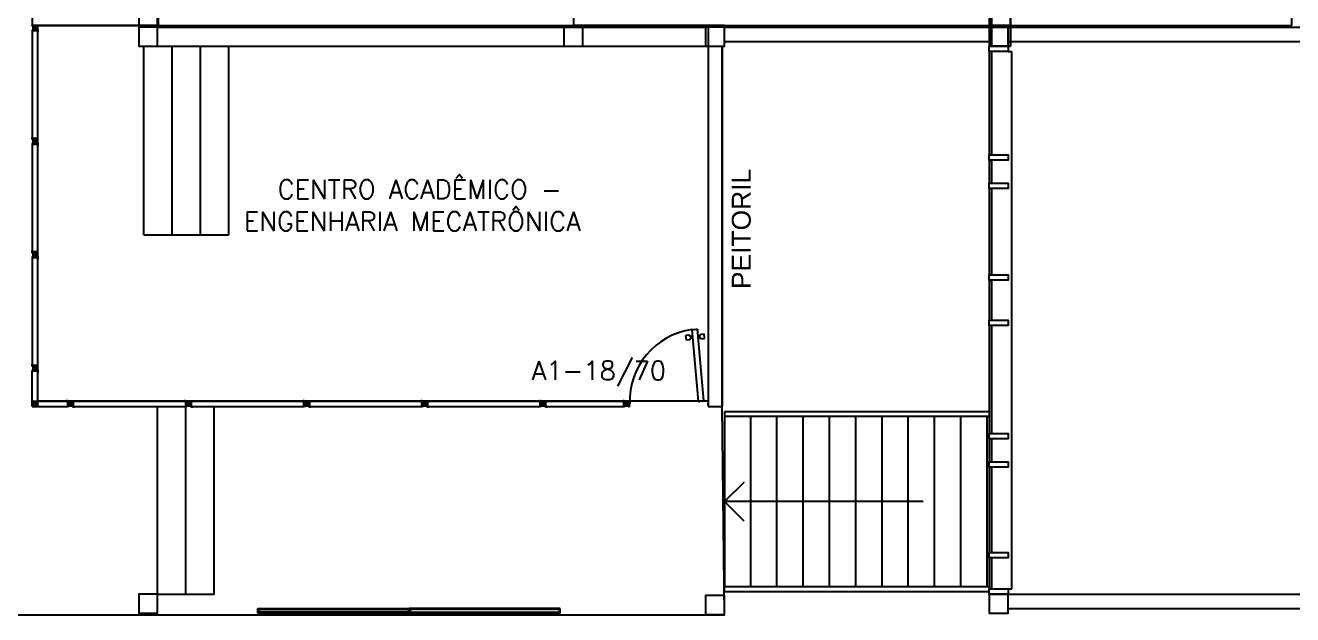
# Model space of a CAD drawing. Header units: millimetres. Extents: x 2280 to 2568, y 1267 to 1403.
# Drawn here: x 2292.83 to 2306.24, y 1333.94 to 1340.18 of the extents above; entities that cross this region are included whole.
import ezdxf

# ---------------------------------------------------------------- set-up
doc = ezdxf.new("R2010")
doc.units = ezdxf.units.MM
for name, color, linetype in [('1', 1, 'Continuous'), ('2', 2, 'Continuous'), ('ALV', 2, 'Continuous'), ('DIV', 2, 'Continuous'), ('ENDEREÇO NOVO', 2, 'Continuous'), ('ESQUADRIAS', 1, 'Continuous'), ('ESTRUT', 2, 'Continuous'), ('PainelFELTRO', 2, 'Continuous'), ('PISO', 1, 'Continuous'), ('PISO1', 1, 'Continuous'), ('PL-Áreas-Depto', 2, 'Continuous'), ('TEXTO', 2, 'Continuous')]:
    doc.layers.add(name, color=color, linetype=linetype)
doc.styles.get("Standard").update_dxf_attribs({"font": 'arial.ttf'})
doc.styles.add('UNB-100', font='simplex.shx', dxfattribs={"height": 0.2})

# ---------------------------------------------------------------- blocks, each defined once
blk = doc.blocks.new('PLXD')
at = {"color": 1}
for p, q in [((-0.194, 0.727), (-0.233, 0.723)), ((-0.229, 0.673), (-0.233, 0.723)), ((-0.189, 0.677), (-0.229, 0.673)), ((-0.192, 0.712), (-0.194, 0.727)), ((-0.164, 0.714), (-0.192, 0.712)), ((-0.162, 0.694), (-0.19, 0.692)), ((-0.189, 0.677), (-0.19, 0.692)), ((-0.107, 0.719), (-0.079, 0.722)), ((-0.106, 0.7), (-0.077, 0.702)), ((-0.08, 0.737), (-0.041, 0.74)), ((-0.079, 0.722), (-0.08, 0.737)), ((-0.076, 0.687), (-0.077, 0.702)), ((-0.076, 0.687), (-0.036, 0.691)), ((-0.036, 0.691), (-0.041, 0.74))]:
    blk.add_line(p, q, dxfattribs=at)
at = {"color": 2}
for p, q in [((-0.172, 0.786), (-0.161, 0.787)), ((-0.172, 0.786), (-0.171, 0.772)), ((-0.169, 0.772), (-0.171, 0.772)), ((-0.17, 0.784), (-0.114, 0.789)), ((-0.17, 0.784), (-0.103, 0.028)), ((-0.159, 0.792), (-0.161, 0.792)), ((-0.161, 0.792), (-0.161, 0.787)), ((-0.159, 0.792), (-0.159, 0.787)), ((-0.159, 0.787), (-0.126, 0.79)), ((-0.124, 0.795), (-0.126, 0.795)), ((-0.124, 0.795), (-0.124, 0.79)), ((-0.124, 0.79), (-0.112, 0.791)), ((-0.114, 0.789), (-0.046, 0.033)), ((-0.112, 0.791), (-0.11, 0.777)), ((-0.105, 0.026), (-0.106, 0.04)), ((-0.104, 0.04), (-0.106, 0.04)), ((-0.105, 0.026), (-0.093, 0.027)), ((-0.103, 0.028), (-0.046, 0.033)), ((-0.092, 0.022), (-0.093, 0.027)), ((-0.09, 0.022), (-0.092, 0.022)), ((-0.091, 0.027), (-0.058, 0.03)), ((-0.09, 0.022), (-0.091, 0.027)), ((-0.057, 0.025), (-0.058, 0.03)), ((-0.055, 0.025), (-0.057, 0.025)), ((-0.056, 0.03), (-0.044, 0.031)), ((-0.055, 0.025), (-0.056, 0.03)), ((-0.045, 0.045), (-0.047, 0.045)), ((-0.044, 0.031), (-0.045, 0.045)), ((-0.008, 0), (0.006, 0)), ((0, 0.007), (0, -0.006))]:
    blk.add_line(p, q, dxfattribs=at)
for p, q in [((-0.126, 0.795), (-0.126, 0.79)), ((-0.11, 0.777), (-0.112, 0.777))]:
    blk.add_line(p, q)
at = {"color": 1}
blk.add_arc((-0.064, 0.029), 0.764, 98.125, 182.1419, dxfattribs=at)
blk = doc.blocks.new('MTDIV')
for p, q in [((-0.0285, 0.0185), (-0.0285, 0.0285)), ((-0.0185, 0.0285), (-0.0285, 0.0285)), ((-0.0265, 0.0185), (-0.0285, 0.0185)), ((-0.0265, 0.0235), (-0.0265, 0.0265)), ((-0.0265, 0.0265), (-0.0185, 0.0265)), ((-0.0265, 0.0235), (0.0265, 0.0235)), ((-0.0215, 0.0235), (-0.0265, 0.0235)), ((-0.0265, 0.0185), (-0.0265, 0.0215)), ((-0.0265, 0.0215), (-0.0235, 0.0215)), ((-0.0235, 0.0215), (-0.0235, -0.0215)), ((-0.0215, 0.0235), (-0.0215, 0.0215)), ((-0.0215, 0.0215), (0.0215, 0.0215)), ((-0.0215, 0.0195), (0.0195, 0.0195)), ((-0.0215, 0.0195), (-0.0215, -0.0195)), ((-0.0185, 0.0265), (-0.0185, 0.0285)), ((-0.0049, 0), (0.0049, 0)), ((0, -0.0049), (0, 0.0049)), ((0.0115, 0.0095), (0.0115, 0.0075)), ((0.0195, 0.0095), (0.0115, 0.0095)), ((0.0215, 0.0075), (0.0115, 0.0075)), ((0.0135, 0.0075), (0.0135, 0.0055)), ((0.0215, 0.0055), (0.0135, 0.0055)), ((0.0185, 0.0265), (0.0185, 0.0285)), ((0.0185, 0.0285), (0.0285, 0.0285)), ((0.0185, 0.0265), (0.0265, 0.0265)), ((0.0195, 0.0195), (0.0195, 0.0095)), ((0.0215, 0.0235), (0.0215, 0.0075)), ((0.0215, 0.0235), (0.0265, 0.0235)), ((0.0215, 0.0055), (0.0215, -0.0055)), ((0.0235, 0.0215), (0.0235, -0.0215)), ((0.0265, 0.0215), (0.0235, 0.0215)), ((0.0265, 0.0235), (0.0265, 0.0265)), ((0.0265, 0.0185), (0.0265, 0.0215)), ((0.0265, 0.0185), (0.0285, 0.0185)), ((0.0285, 0.0185), (0.0285, 0.0285)), ((-0.0285, -0.0185), (-0.0285, -0.0285)), ((-0.0285, -0.0185), (-0.0265, -0.0185)), ((-0.0185, -0.0285), (-0.0285, -0.0285)), ((-0.0265, -0.0185), (-0.0265, -0.0215)), ((-0.0265, -0.0215), (-0.0235, -0.0215)), ((0.0265, -0.0235), (-0.0265, -0.0235)), ((-0.0265, -0.0235), (-0.0265, -0.0265)), ((-0.0215, -0.0235), (-0.0265, -0.0235)), ((-0.0185, -0.0265), (-0.0265, -0.0265)), ((-0.0215, -0.0195), (0.0195, -0.0195)), ((-0.0215, -0.0215), (0.0215, -0.0215)), ((-0.0215, -0.0215), (-0.0215, -0.0235)), ((-0.0185, -0.0265), (-0.0185, -0.0285)), ((0.0115, -0.0075), (0.0115, -0.0095)), ((0.0215, -0.0075), (0.0115, -0.0075)), ((0.0195, -0.0095), (0.0115, -0.0095)), ((0.0135, -0.0055), (0.0135, -0.0075)), ((0.0215, -0.0055), (0.0135, -0.0055)), ((0.0185, -0.0265), (0.0185, -0.0285)), ((0.0265, -0.0265), (0.0185, -0.0265)), ((0.0185, -0.0285), (0.0285, -0.0285)), ((0.0195, -0.0095), (0.0195, -0.0195)), ((0.0215, -0.0075), (0.0215, -0.0235)), ((0.0215, -0.0235), (0.0265, -0.0235)), ((0.0265, -0.0215), (0.0235, -0.0215)), ((0.0265, -0.0185), (0.0265, -0.0215)), ((0.0285, -0.0185), (0.0265, -0.0185)), ((0.0265, -0.0235), (0.0265, -0.0265)), ((0.0285, -0.0185), (0.0285, -0.0285))]:
    blk.add_line(p, q)
blk = doc.blocks.new('DIV125')
for p, q in [((0, -0.011), (0, 0.011)), ((0.024, 0.018), (0.028, 0.018)), ((0.024, 0.018), (0.024, 0.016)), ((0.024, 0.016), (0.028, 0.016)), ((0.028, 0.03), (0.043, 0.03)), ((0.028, 0.018), (0.028, 0.03)), ((0.028, -0.017), (0.028, 0.016)), ((0.03, 0.028), (1.219, 0.028)), ((0.03, -0.029), (0.03, 0.028)), ((0.043, 0.03), (0.043, 0.028)), ((1.221, 0.03), (1.207, 0.03)), ((1.207, 0.03), (1.207, 0.028)), ((1.219, -0.029), (1.219, 0.028)), ((1.221, 0.018), (1.221, 0.03)), ((1.226, 0.018), (1.221, 0.018)), ((1.221, -0.017), (1.221, 0.016)), ((1.226, 0.016), (1.221, 0.016)), ((1.226, 0.018), (1.226, 0.016)), ((1.25, -0.011), (1.25, 0.011)), ((0.01, 0), (-0.012, 0)), ((0.024, -0.017), (0.028, -0.017)), ((0.024, -0.017), (0.024, -0.019)), ((0.024, -0.019), (0.028, -0.019)), ((0.028, -0.031), (0.028, -0.019)), ((0.028, -0.031), (0.043, -0.031)), ((0.03, -0.029), (1.219, -0.029)), ((0.043, -0.029), (0.043, -0.031)), ((1.207, -0.029), (1.207, -0.031)), ((1.221, -0.031), (1.207, -0.031)), ((1.226, -0.017), (1.221, -0.017)), ((1.221, -0.031), (1.221, -0.019)), ((1.226, -0.019), (1.221, -0.019)), ((1.226, -0.017), (1.226, -0.019)), ((1.24, 0), (1.262, 0))]:
    blk.add_line(p, q)
blk = doc.blocks.new('DIV12')
for p, q in [((-0.005, 0), (0.005, 0)), ((0, -0.005), (0, 0.005)), ((0.024, 0.018), (0.028, 0.018)), ((0.024, 0.018), (0.024, 0.016)), ((0.024, 0.016), (0.028, 0.016)), ((0.028, 0.03), (0.043, 0.03)), ((0.028, 0.018), (0.028, 0.03)), ((0.028, -0.017), (0.028, 0.016)), ((0.03, 0.028), (1.169, 0.028)), ((0.03, -0.029), (0.03, 0.028)), ((0.043, 0.03), (0.043, 0.028)), ((1.157, 0.03), (1.157, 0.028)), ((1.171, 0.03), (1.157, 0.03)), ((1.169, -0.029), (1.169, 0.028)), ((1.171, 0.018), (1.171, 0.03)), ((1.176, 0.018), (1.171, 0.018)), ((1.176, 0.016), (1.171, 0.016)), ((1.171, -0.017), (1.171, 0.016)), ((1.176, 0.018), (1.176, 0.016)), ((1.195, 0), (1.205, 0)), ((1.2, -0.005), (1.2, 0.005)), ((0.024, -0.017), (0.028, -0.017)), ((0.024, -0.017), (0.024, -0.019)), ((0.024, -0.019), (0.028, -0.019)), ((0.028, -0.031), (0.028, -0.019)), ((0.028, -0.031), (0.043, -0.031)), ((0.03, -0.029), (1.169, -0.029)), ((0.043, -0.029), (0.043, -0.031)), ((1.157, -0.029), (1.157, -0.031)), ((1.171, -0.031), (1.157, -0.031)), ((1.176, -0.017), (1.171, -0.017)), ((1.176, -0.019), (1.171, -0.019)), ((1.171, -0.031), (1.171, -0.019)), ((1.176, -0.017), (1.176, -0.019))]:
    blk.add_line(p, q)
blk = doc.blocks.new('PainelFELTRO')
at = {"layer": 'PainelFELTRO'}
blk.add_hatch(color=256, dxfattribs=at).paths.add_polyline_path([(0.01, 0.06), (0.01, 0.03), (1.59, 0.03), (1.59, 0.06)])
for p, q in [((1.6, 0.07), (0, 0.07)), ((0, 0.07), (0, 0.02)), ((0, 0.02), (1.6, 0.02)), ((1.59, 0.06), (0.01, 0.06)), ((0.01, 0.06), (0.01, 0.03)), ((0.01, 0.03), (1.59, 0.03)), ((1.59, 0.03), (1.59, 0.06)), ((1.6, 0.02), (1.6, 0.07))]:
    blk.add_line(p, q, dxfattribs=at)
at = {"layer": 'PainelFELTRO', "color": 1}
for p, q in [((0, 0), (1.6, 0)), ((0.05, 0.02), (0.05, 0)), ((1.55, 0), (1.55, 0.02))]:
    blk.add_line(p, q, dxfattribs=at)

msp = doc.modelspace()

# ---------------------------------------------------------------- linework, layer by layer
at = {"layer": '1'}
msp.add_lwpolyline([(2302.333, 1335.138), (2300.232, 1335.138), (2300.435, 1335.341), (2300.232, 1335.138), (2300.435, 1334.936)], dxfattribs=at)
at = {"layer": '2'}
for p, q in [((2303.057, 1358.378, 3), (2303.057, 1340.178, 3)), ((2303.257, 1340.178, 3), (2303.257, 1358.378, 3)), ((2294.032, 1340.378), (2294.032, 1340.178)), ((2294.032, 1340.378), (2294.032, 1340.178)), ((2294.037, 1340.178), (2294.037, 1340.378)), ((2294.232, 1340.378), (2294.232, 1340.178)), ((2294.232, 1340.178), (2294.232, 1340.378)), ((2294.237, 1340.378), (2294.237, 1340.178)), ((2303.057, 1340.378), (2303.057, 1340.178)), ((2303.057, 1340.178), (2303.057, 1340.378)), ((2303.057, 1340.378), (2303.057, 1340.178)), ((2303.257, 1340.378), (2303.257, 1340.178)), ((2303.257, 1340.178), (2303.257, 1340.378)), ((2294.032, 1340.178), (2294.232, 1340.178)), ((2294.232, 1340.158), (2294.032, 1340.158)), ((2294.032, 1340.158), (2294.032, 1339.958)), ((2294.232, 1340.158), (2294.032, 1340.158)), ((2294.032, 1340.158), (2294.032, 1339.958)), ((2294.237, 1340.178), (2294.037, 1340.178)), ((2294.232, 1340.178), (2303.057, 1340.178)), ((2294.232, 1339.958), (2294.232, 1340.158)), ((2294.232, 1339.958), (2294.232, 1340.158)), ((2298.732, 1340.158), (2298.532, 1340.158)), ((2298.532, 1340.158), (2298.532, 1339.958)), ((2298.732, 1340.158), (2298.532, 1340.158)), ((2298.532, 1340.158), (2298.532, 1339.958)), ((2298.732, 1339.958), (2298.732, 1340.158)), ((2298.732, 1339.958), (2298.732, 1340.158)), ((2303.057, 1340.178, 3), (2303.257, 1340.178, 3)), ((2303.257, 1340.178), (2303.057, 1340.178)), ((2303.057, 1340.178), (2303.257, 1340.178)), ((2303.057, 1339.958), (2303.057, 1340.158)), ((2303.057, 1340.158), (2303.257, 1340.158)), ((2303.257, 1340.158), (2303.057, 1340.158)), ((2303.057, 1340.158), (2303.057, 1339.958)), ((2303.257, 1340.158), (2303.057, 1340.158)), ((2303.057, 1340.158), (2303.057, 1339.958)), ((2303.257, 1340.158), (2303.257, 1339.958)), ((2303.257, 1339.958), (2303.257, 1340.158)), ((2303.257, 1339.958), (2303.257, 1340.158)), ((2294.032, 1339.958), (2294.232, 1339.958)), ((2294.032, 1339.958), (2294.232, 1339.958)), ((2298.532, 1339.958), (2298.732, 1339.958)), ((2298.532, 1339.958), (2298.732, 1339.958)), ((2303.257, 1339.958), (2303.057, 1339.958)), ((2303.057, 1339.958), (2303.257, 1339.958)), ((2303.057, 1339.958), (2303.257, 1339.958))]:
    msp.add_line(p, q, dxfattribs=at)
at = {"layer": 'ALV'}
for p, q in [((2306.232, 1358.378), (2306.232, 1340.178)), ((2303.032, 1340.378), (2303.032, 1340.178)), ((2294.232, 1340.178), (2306.232, 1340.178)), ((2294.232, 1340.158), (2300.032, 1340.158)), ((2300.232, 1340.158), (2303.032, 1340.158)), ((2303.232, 1340.158), (2312.232, 1340.158)), ((2300.232, 1340.008), (2303.032, 1340.008)), ((2303.232, 1340.008), (2312.082, 1340.008)), ((2294.232, 1339.958), (2300.032, 1339.958)), ((2300.057, 1339.958), (2300.057, 1336.144)), ((2300.207, 1339.958), (2300.207, 1336.144)), ((2300.057, 1336.144), (2300.207, 1336.144)), ((2300.232, 1334.158), (2300.232, 1334.158)), ((2303.032, 1334.158), (2312.082, 1334.158)), ((2303.032, 1334.158), (2303.032, 1334.008)), ((2303.232, 1334.008), (2312.232, 1334.008))]:
    msp.add_line(p, q, dxfattribs=at)
at = {"layer": 'ALV', "ltscale": 10}
for p, q in [((2292.906, 1340.378, -9.6), (2292.906, 1340.178, -9.6)), ((2294.032, 1340.178), (2292.906, 1340.178))]:
    msp.add_line(p, q, dxfattribs=at)
at = {"layer": 'DIV'}
for p, q in [((2292.904, 1336.521, -9.6), (2292.904, 1336.507, -9.6)), ((2292.916, 1336.521, -9.6), (2292.904, 1336.521, -9.6)), ((2292.904, 1336.507, -9.6), (2292.906, 1336.507, -9.6)), ((2292.906, 1336.568, -9.6), (2292.906, 1336.578, -9.6)), ((2292.916, 1336.578, -9.6), (2292.906, 1336.578, -9.6)), ((2292.908, 1336.568, -9.6), (2292.906, 1336.568, -9.6)), ((2292.906, 1336.531, -9.6), (2292.906, 1336.521, -9.6)), ((2292.906, 1336.531, -9.6), (2292.908, 1336.531, -9.6)), ((2292.916, 1336.521, -9.6), (2292.906, 1336.521, -9.6)), ((2292.906, 1336.144, -9.6), (2292.906, 1336.519, -9.6)), ((2292.963, 1336.519, -9.6), (2292.906, 1336.519, -9.6)), ((2292.908, 1336.573, -9.6), (2292.908, 1336.576, -9.6)), ((2292.908, 1336.576, -9.6), (2292.916, 1336.576, -9.6)), ((2292.908, 1336.573, -9.6), (2292.961, 1336.573, -9.6)), ((2292.913, 1336.573, -9.6), (2292.908, 1336.573, -9.6)), ((2292.908, 1336.568, -9.6), (2292.908, 1336.571, -9.6)), ((2292.908, 1336.571, -9.6), (2292.911, 1336.571, -9.6)), ((2292.908, 1336.531, -9.6), (2292.908, 1336.528, -9.6)), ((2292.908, 1336.528, -9.6), (2292.911, 1336.528, -9.6)), ((2292.961, 1336.526, -9.6), (2292.908, 1336.526, -9.6)), ((2292.908, 1336.526, -9.6), (2292.908, 1336.523, -9.6)), ((2292.913, 1336.526, -9.6), (2292.908, 1336.526, -9.6)), ((2292.916, 1336.523, -9.6), (2292.908, 1336.523, -9.6)), ((2292.911, 1336.571, -9.6), (2292.911, 1336.528, -9.6)), ((2292.913, 1336.573, -9.6), (2292.913, 1336.571, -9.6)), ((2292.913, 1336.571, -9.6), (2292.956, 1336.571, -9.6)), ((2292.913, 1336.569, -9.6), (2292.954, 1336.569, -9.6)), ((2292.913, 1336.569, -9.6), (2292.913, 1336.53, -9.6)), ((2292.913, 1336.53, -9.6), (2292.954, 1336.53, -9.6)), ((2292.913, 1336.528, -9.6), (2292.956, 1336.528, -9.6)), ((2292.913, 1336.528, -9.6), (2292.913, 1336.526, -9.6)), ((2292.916, 1336.576, -9.6), (2292.916, 1336.578, -9.6)), ((2292.916, 1336.526, -9.6), (2292.916, 1336.521, -9.6)), ((2292.916, 1336.526, -9.6), (2292.918, 1336.526, -9.6)), ((2292.916, 1336.523, -9.6), (2292.916, 1336.521, -9.6)), ((2292.918, 1336.526, -9.6), (2292.918, 1336.521, -9.6)), ((2292.951, 1336.521, -9.6), (2292.918, 1336.521, -9.6)), ((2292.94, 1336.55, -9.6), (2292.929, 1336.55, -9.6)), ((2292.93, 1336.55, -9.6), (2292.939, 1336.55, -9.6)), ((2292.935, 1336.545, -9.6), (2292.935, 1336.555, -9.6)), ((2292.935, 1336.545, -9.6), (2292.935, 1336.555, -9.6)), ((2292.946, 1336.559, -9.6), (2292.946, 1336.557, -9.6)), ((2292.954, 1336.559, -9.6), (2292.946, 1336.559, -9.6)), ((2292.956, 1336.557, -9.6), (2292.946, 1336.557, -9.6)), ((2292.946, 1336.542, -9.6), (2292.946, 1336.54, -9.6)), ((2292.956, 1336.542, -9.6), (2292.946, 1336.542, -9.6)), ((2292.954, 1336.54, -9.6), (2292.946, 1336.54, -9.6)), ((2292.948, 1336.557, -9.6), (2292.948, 1336.555, -9.6)), ((2292.956, 1336.555, -9.6), (2292.948, 1336.555, -9.6)), ((2292.948, 1336.544, -9.6), (2292.948, 1336.542, -9.6)), ((2292.956, 1336.544, -9.6), (2292.948, 1336.544, -9.6)), ((2292.951, 1336.526, -9.6), (2292.951, 1336.521, -9.6)), ((2292.951, 1336.526, -9.6), (2292.953, 1336.526, -9.6)), ((2292.953, 1336.576, -9.6), (2292.953, 1336.578, -9.6)), ((2292.953, 1336.578, -9.6), (2292.963, 1336.578, -9.6)), ((2292.953, 1336.576, -9.6), (2292.961, 1336.576, -9.6)), ((2292.953, 1336.526, -9.6), (2292.953, 1336.521, -9.6)), ((2292.953, 1336.523, -9.6), (2292.953, 1336.521, -9.6)), ((2292.961, 1336.523, -9.6), (2292.953, 1336.523, -9.6)), ((2292.953, 1336.521, -9.6), (2292.963, 1336.521, -9.6)), ((2292.965, 1336.521, -9.6), (2292.953, 1336.521, -9.6)), ((2292.954, 1336.569, -9.6), (2292.954, 1336.559, -9.6)), ((2292.954, 1336.54, -9.6), (2292.954, 1336.53, -9.6)), ((2292.956, 1336.573, -9.6), (2292.956, 1336.557, -9.6)), ((2292.956, 1336.573, -9.6), (2292.961, 1336.573, -9.6)), ((2292.956, 1336.555, -9.6), (2292.956, 1336.544, -9.6)), ((2292.956, 1336.542, -9.6), (2292.956, 1336.526, -9.6)), ((2292.956, 1336.526, -9.6), (2292.961, 1336.526, -9.6)), ((2292.958, 1336.571, -9.6), (2292.958, 1336.528, -9.6)), ((2292.961, 1336.571, -9.6), (2292.958, 1336.571, -9.6)), ((2292.961, 1336.528, -9.6), (2292.958, 1336.528, -9.6)), ((2292.961, 1336.573, -9.6), (2292.961, 1336.576, -9.6)), ((2292.961, 1336.568, -9.6), (2292.961, 1336.571, -9.6)), ((2292.961, 1336.568, -9.6), (2292.963, 1336.568, -9.6)), ((2292.961, 1336.531, -9.6), (2292.961, 1336.528, -9.6)), ((2292.963, 1336.531, -9.6), (2292.961, 1336.531, -9.6)), ((2292.961, 1336.526, -9.6), (2292.961, 1336.523, -9.6)), ((2292.963, 1336.568, -9.6), (2292.963, 1336.578, -9.6)), ((2292.963, 1336.531, -9.6), (2292.963, 1336.521, -9.6)), ((2292.963, 1336.144, -9.6), (2292.963, 1336.519, -9.6)), ((2292.963, 1336.507, -9.6), (2292.965, 1336.507, -9.6)), ((2292.965, 1336.521, -9.6), (2292.965, 1336.507, -9.6)), ((2292.906, 1336.201), (2293.281, 1336.201)), ((2292.906, 1336.144), (2293.281, 1336.144)), ((2293.283, 1336.203), (2293.268, 1336.203)), ((2293.268, 1336.203), (2293.268, 1336.201)), ((2293.268, 1336.144), (2293.268, 1336.142)), ((2293.283, 1336.142), (2293.268, 1336.142)), ((2293.281, 1336.144), (2293.281, 1336.201)), ((2293.283, 1336.191), (2293.283, 1336.203)), ((2293.288, 1336.191), (2293.283, 1336.191)), ((2293.283, 1336.156), (2293.283, 1336.189)), ((2293.288, 1336.189), (2293.283, 1336.189)), ((2293.288, 1336.156), (2293.283, 1336.156)), ((2293.283, 1336.142), (2293.283, 1336.154)), ((2293.288, 1336.154), (2293.283, 1336.154)), ((2293.288, 1336.191), (2293.288, 1336.189)), ((2293.288, 1336.156), (2293.288, 1336.154)), ((2293.301, 1336.173), (2293.323, 1336.173)), ((2293.311, 1336.162), (2293.311, 1336.184)), ((2293.335, 1336.191), (2293.34, 1336.191)), ((2293.335, 1336.191), (2293.335, 1336.189)), ((2293.335, 1336.189), (2293.34, 1336.189)), ((2293.335, 1336.156), (2293.34, 1336.156)), ((2293.335, 1336.156), (2293.335, 1336.154)), ((2293.335, 1336.154), (2293.34, 1336.154)), ((2293.34, 1336.203), (2293.354, 1336.203)), ((2293.34, 1336.191), (2293.34, 1336.203)), ((2293.34, 1336.156), (2293.34, 1336.189)), ((2293.34, 1336.142), (2293.34, 1336.154)), ((2293.34, 1336.142), (2293.354, 1336.142)), ((2293.342, 1336.144), (2293.342, 1336.201)), ((2293.354, 1336.203), (2293.354, 1336.201)), ((2293.354, 1336.144), (2293.354, 1336.142)), ((2294.585, 1336.191), (2294.59, 1336.191)), ((2294.585, 1336.191), (2294.585, 1336.189)), ((2294.585, 1336.189), (2294.59, 1336.189)), ((2294.585, 1336.156), (2294.59, 1336.156)), ((2294.585, 1336.156), (2294.585, 1336.154)), ((2294.585, 1336.154), (2294.59, 1336.154)), ((2294.59, 1336.203), (2294.604, 1336.203)), ((2294.59, 1336.191), (2294.59, 1336.203)), ((2294.59, 1336.156), (2294.59, 1336.189)), ((2294.59, 1336.142), (2294.59, 1336.154)), ((2294.59, 1336.142), (2294.604, 1336.142)), ((2294.592, 1336.144), (2294.592, 1336.201)), ((2294.604, 1336.203), (2294.604, 1336.201)), ((2294.604, 1336.144), (2294.604, 1336.142)), ((2295.821, 1336.173), (2295.8, 1336.173)), ((2295.811, 1336.162), (2295.811, 1336.184)), ((2295.835, 1336.191), (2295.84, 1336.191)), ((2295.835, 1336.191), (2295.835, 1336.189)), ((2295.835, 1336.189), (2295.84, 1336.189)), ((2295.835, 1336.156), (2295.84, 1336.156)), ((2295.835, 1336.156), (2295.835, 1336.154)), ((2295.835, 1336.154), (2295.84, 1336.154)), ((2295.84, 1336.203), (2295.854, 1336.203)), ((2295.84, 1336.191), (2295.84, 1336.203)), ((2295.84, 1336.156), (2295.84, 1336.189)), ((2295.84, 1336.142), (2295.84, 1336.154)), ((2295.84, 1336.142), (2295.854, 1336.142)), ((2295.842, 1336.144), (2295.842, 1336.201)), ((2295.854, 1336.203), (2295.854, 1336.201)), ((2295.854, 1336.144), (2295.854, 1336.142)), ((2297.071, 1336.173), (2297.05, 1336.173)), ((2297.061, 1336.162), (2297.061, 1336.184)), ((2297.085, 1336.191), (2297.09, 1336.191)), ((2297.085, 1336.191), (2297.085, 1336.189)), ((2297.085, 1336.189), (2297.09, 1336.189)), ((2297.085, 1336.156), (2297.09, 1336.156)), ((2297.085, 1336.156), (2297.085, 1336.154)), ((2297.085, 1336.154), (2297.09, 1336.154)), ((2297.09, 1336.203), (2297.104, 1336.203)), ((2297.09, 1336.191), (2297.09, 1336.203)), ((2297.09, 1336.156), (2297.09, 1336.189)), ((2297.09, 1336.142), (2297.09, 1336.154)), ((2297.09, 1336.142), (2297.104, 1336.142)), ((2297.092, 1336.144), (2297.092, 1336.201)), ((2297.104, 1336.203), (2297.104, 1336.201)), ((2297.104, 1336.144), (2297.104, 1336.142)), ((2298.321, 1336.173), (2298.3, 1336.173)), ((2298.311, 1336.162), (2298.311, 1336.184)), ((2298.335, 1336.191), (2298.335, 1336.189)), ((2298.335, 1336.191), (2298.34, 1336.191)), ((2298.335, 1336.189), (2298.34, 1336.189)), ((2298.335, 1336.156), (2298.335, 1336.154)), ((2298.335, 1336.156), (2298.34, 1336.156)), ((2298.335, 1336.154), (2298.34, 1336.154)), ((2298.34, 1336.191), (2298.34, 1336.203)), ((2298.34, 1336.203), (2298.354, 1336.203)), ((2298.34, 1336.156), (2298.34, 1336.189)), ((2298.34, 1336.142), (2298.34, 1336.154)), ((2298.34, 1336.142), (2298.354, 1336.142)), ((2298.342, 1336.201), (2299.167, 1336.201)), ((2298.342, 1336.144), (2298.342, 1336.201)), ((2298.342, 1336.144), (2299.167, 1336.144)), ((2298.354, 1336.203), (2298.354, 1336.201)), ((2298.354, 1336.144), (2298.354, 1336.142)), ((2299.155, 1336.203), (2299.155, 1336.201)), ((2299.169, 1336.203), (2299.155, 1336.203)), ((2299.155, 1336.144), (2299.155, 1336.142)), ((2299.169, 1336.142), (2299.155, 1336.142)), ((2299.167, 1336.144), (2299.167, 1336.201)), ((2299.169, 1336.191), (2299.169, 1336.203)), ((2299.174, 1336.191), (2299.169, 1336.191)), ((2299.174, 1336.189), (2299.169, 1336.189)), ((2299.169, 1336.156), (2299.169, 1336.189)), ((2299.174, 1336.156), (2299.169, 1336.156)), ((2299.174, 1336.154), (2299.169, 1336.154)), ((2299.169, 1336.142), (2299.169, 1336.154)), ((2299.174, 1336.191), (2299.174, 1336.189)), ((2299.174, 1336.156), (2299.174, 1336.154)), ((2299.187, 1336.173), (2299.209, 1336.173)), ((2299.198, 1336.162), (2299.198, 1336.184))]:
    msp.add_line(p, q, dxfattribs=at)
at = {"layer": 'ESQUADRIAS'}
for p, q in [((2303.032, 1339.903), (2303.032, 1338.808)), ((2303.057, 1339.903), (2303.057, 1338.808)), ((2303.232, 1339.903), (2303.272, 1339.903)), ((2303.272, 1334.213), (2303.272, 1339.903)), ((2303.032, 1338.753), (2303.032, 1338.508)), ((2303.057, 1338.753), (2303.057, 1338.508)), ((2303.032, 1338.453), (2303.032, 1337.538)), ((2303.057, 1338.453), (2303.057, 1337.538)), ((2303.032, 1337.483), (2303.032, 1337.058)), ((2303.057, 1337.483), (2303.057, 1337.058)), ((2303.032, 1337.003), (2303.032, 1335.858)), ((2303.057, 1337.003), (2303.057, 1335.858)), ((2303.032, 1335.803), (2303.032, 1335.558)), ((2303.057, 1335.803), (2303.057, 1335.558)), ((2303.032, 1335.503), (2303.032, 1334.598)), ((2303.057, 1335.503), (2303.057, 1334.598)), ((2303.032, 1334.543), (2303.032, 1334.213)), ((2303.057, 1334.543), (2303.057, 1334.213)), ((2303.232, 1334.213), (2303.272, 1334.213)), ((2303.232, 1334.213), (2303.232, 1334.213))]:
    msp.add_line(p, q, dxfattribs=at)
for points in [[(2303.032, 1339.958), (2303.232, 1339.958), (2303.232, 1339.903), (2303.032, 1339.903)], [(2303.032, 1338.808), (2303.232, 1338.808), (2303.232, 1338.753), (2303.032, 1338.753)], [(2303.032, 1338.508), (2303.232, 1338.508), (2303.232, 1338.453), (2303.032, 1338.453)], [(2303.032, 1337.538), (2303.232, 1337.538), (2303.232, 1337.483), (2303.032, 1337.483)], [(2303.032, 1337.058), (2303.232, 1337.058), (2303.232, 1337.003), (2303.032, 1337.003)], [(2303.032, 1335.858), (2303.232, 1335.858), (2303.232, 1335.803), (2303.032, 1335.803)], [(2303.032, 1335.558), (2303.232, 1335.558), (2303.232, 1335.503), (2303.032, 1335.503)], [(2303.032, 1334.598), (2303.232, 1334.598), (2303.232, 1334.543), (2303.032, 1334.543)], [(2303.032, 1334.213), (2303.232, 1334.213), (2303.232, 1334.158), (2303.032, 1334.158)]]:
    msp.add_lwpolyline(points, close=True, dxfattribs=at)
at = {"layer": 'ESTRUT'}
for points in [[(2294.232, 1340.378), (2294.032, 1340.378), (2294.032, 1340.178), (2294.232, 1340.178)], [(2294.232, 1340.158), (2294.032, 1340.158), (2294.032, 1339.958), (2294.232, 1339.958)], [(2300.232, 1340.158), (2300.032, 1340.158), (2300.032, 1339.958), (2300.232, 1339.958)], [(2303.232, 1340.158), (2303.032, 1340.158), (2303.032, 1339.958), (2303.232, 1339.958)], [(2294.232, 1334.158), (2294.032, 1334.158), (2294.032, 1333.958), (2294.232, 1333.958)], [(2300.232, 1334.144), (2300.032, 1334.144), (2300.032, 1333.944), (2300.232, 1333.944)], [(2303.232, 1334.158), (2303.032, 1334.158), (2303.032, 1333.958), (2303.232, 1333.958)]]:
    msp.add_lwpolyline(points, close=True, dxfattribs=at)
at = {"layer": 'PainelFELTRO', "elevation": -9.6}
msp.add_lwpolyline([(2292.963, 1340.178), (2300.057, 1340.178), (2300.057, 1336.201), (2292.963, 1336.201)], close=True, dxfattribs=at)
at = {"layer": 'PISO'}
for p, q in [((2294.232, 1334.156), (2294.232, 1336.144)), ((2294.532, 1334.158), (2294.532, 1336.146)), ((2294.832, 1334.156), (2294.832, 1336.144)), ((2303.032, 1336.088), (2300.232, 1336.088)), ((2300.232, 1336.087), (2300.232, 1336.037)), ((2303.032, 1336.038), (2300.232, 1336.038)), ((2300.232, 1336.038), (2300.232, 1334.238)), ((2300.51, 1334.238), (2300.51, 1336.038)), ((2300.787, 1334.238), (2300.787, 1336.038)), ((2301.065, 1334.238), (2301.065, 1336.038)), ((2301.343, 1334.238), (2301.343, 1336.038)), ((2301.621, 1334.238), (2301.621, 1336.038)), ((2301.899, 1334.238), (2301.899, 1336.038)), ((2302.176, 1334.238), (2302.176, 1336.038)), ((2302.454, 1334.238), (2302.454, 1336.038)), ((2302.732, 1334.238), (2302.732, 1336.038)), ((2303.01, 1334.238), (2303.01, 1336.038)), ((2300.232, 1334.238), (2303.032, 1334.238)), ((2300.232, 1334.188), (2300.232, 1334.238)), ((2294.232, 1334.158), (2294.832, 1334.158)), ((2300.232, 1334.188), (2303.032, 1334.188))]:
    msp.add_line(p, q, dxfattribs=at)
at = {"layer": 'PISO1'}
for p, q in [((2294.987, 1337.961), (2294.987, 1339.961)), ((2294.087, 1337.961), (2294.087, 1339.958)), ((2294.387, 1337.961), (2294.387, 1339.958)), ((2294.687, 1337.961), (2294.687, 1339.958)), ((2294.087, 1337.961), (2294.987, 1337.961))]:
    msp.add_line(p, q, dxfattribs=at)
at = {"layer": 'PL-Áreas-Depto'}
msp.add_lwpolyline([(2282.032, 1340.433), (2282.032, 1340.178), (2285.032, 1340.178), (2285.032, 1339.958), (2285.057, 1339.958), (2285.057, 1334.158), (2285.032, 1334.158), (2285.032, 1333.958), (2285.232, 1333.958), (2285.232, 1333.983), (2288.032, 1333.983), (2288.032, 1333.938), (2300.232, 1333.938), (2300.207, 1336.144), (2300.207, 1339.958), (2300.232, 1339.958), (2300.232, 1340.178), (2298.636, 1340.178), (2298.636, 1358.378)], dxfattribs=at)

# ---------------------------------------------------------------- block references
at = {"layer": 'DIV', "rotation": 90}
for p in [(2292.935, 1338.95, -9.6), (2292.935, 1337.75, -9.6), (2292.935, 1336.55, -9.6)]:
    msp.add_blockref('DIV12', p, dxfattribs=at)
at = {"layer": 'DIV'}
for name, p in [('MTDIV', (2292.935, 1340.15, -9.6)), ('MTDIV', (2292.935, 1338.95, -9.6)), ('MTDIV', (2292.935, 1337.75, -9.6)), ('PLXD', (2300.057, 1336.173)), ('MTDIV', (2292.935, 1336.173, -9.6)), ('MTDIV', (2293.311, 1336.172)), ('DIV125', (2293.311, 1336.173)), ('MTDIV', (2294.561, 1336.172)), ('DIV125', (2294.561, 1336.173)), ('MTDIV', (2295.811, 1336.172)), ('DIV125', (2295.811, 1336.173)), ('MTDIV', (2297.061, 1336.172)), ('DIV125', (2297.061, 1336.173)), ('MTDIV', (2298.311, 1336.172)), ('MTDIV', (2299.198, 1336.173))]:
    msp.add_blockref(name, p, dxfattribs=at)
at = {"layer": 'PainelFELTRO', "color": 6, "xscale": -1}
msp.add_blockref('PainelFELTRO', (2296.894, 1333.938), dxfattribs=at)
at = {"layer": 'PainelFELTRO', "color": 6}
msp.add_blockref('PainelFELTRO', (2296.894, 1333.938), dxfattribs=at)

# ---------------------------------------------------------------- texts
at = {"layer": 'ALV'}
msp.add_text('PEITORIL', height=0.2, rotation=90, dxfattribs=at).set_placement((2300.509, 1337.387))
at = {"layer": 'ENDEREÇO NOVO', "style": 'UNB-100'}
msp.add_text('A1-18/70', height=0.2, dxfattribs=at).set_placement((2298.19, 1336.425))
at = {"layer": 'TEXTO', "style": 'UNB-100'}
for s, p in [('CENTRO ACADÊMICO -', (2295.502, 1338.343)), ('ENGENHARIA MECATRÔNICA', (2295.145, 1338.003))]:
    msp.add_text(s, height=0.2, dxfattribs=at).set_placement(p)

doc.saveas('drawing.dxf')
